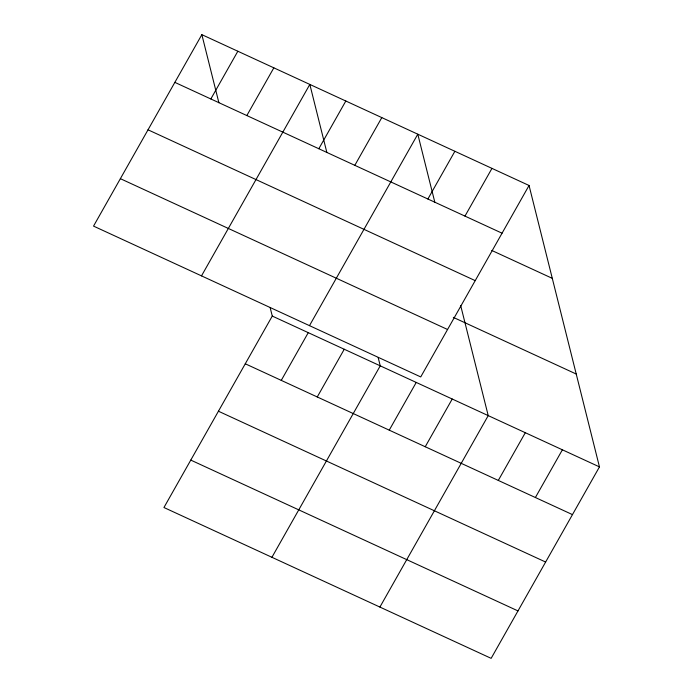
<?xml version="1.0" encoding="UTF-8"?>
<svg xmlns="http://www.w3.org/2000/svg" width="693" height="693" viewBox="0 0 693 693"><rect width="100%" height="100%" fill="white"/><g stroke="black" fill="none" stroke-linecap="round" stroke-linejoin="round"><path stroke-width="1.04" d="M201.854 34.65L93.538 226.109L420.729 376.931L529.054 185.481L201.854 34.65L218.893 102.755M210.845 98.96L237.846 51.239M246.838 115.549L273.839 67.836M201.507 275.875L309.832 84.425L326.871 152.529M318.823 148.735L345.824 101.013M354.816 165.324L381.808 117.602M270.201 307.813L272.271 316.069L163.946 507.519L491.146 658.35L599.462 466.891L529.054 185.481M309.485 325.649L417.801 134.199L434.84 202.304M281.263 380.379L308.264 332.657M427.884 199.012L454.885 151.291M317.255 396.968L344.256 349.246M271.925 557.293L380.24 365.843L378.179 357.588M464.968 216.103L491.969 168.382M389.241 430.154L416.233 382.432M425.233 446.742L452.226 399.021M379.903 607.068L488.219 415.618L460.698 305.622M498.302 480.422L525.303 432.709M535.386 497.522L562.387 449.8M174.853 82.372L502.053 233.194M491.787 250.459L552.286 278.343M148.016 129.799L475.216 280.63M453.309 317.368L576.23 374.029M120.374 178.673L447.565 329.504M272.271 316.069L599.462 466.891M245.27 363.782L572.47 514.613M218.434 411.218L545.634 562.049M190.783 460.091L517.983 610.914"/></g></svg>
